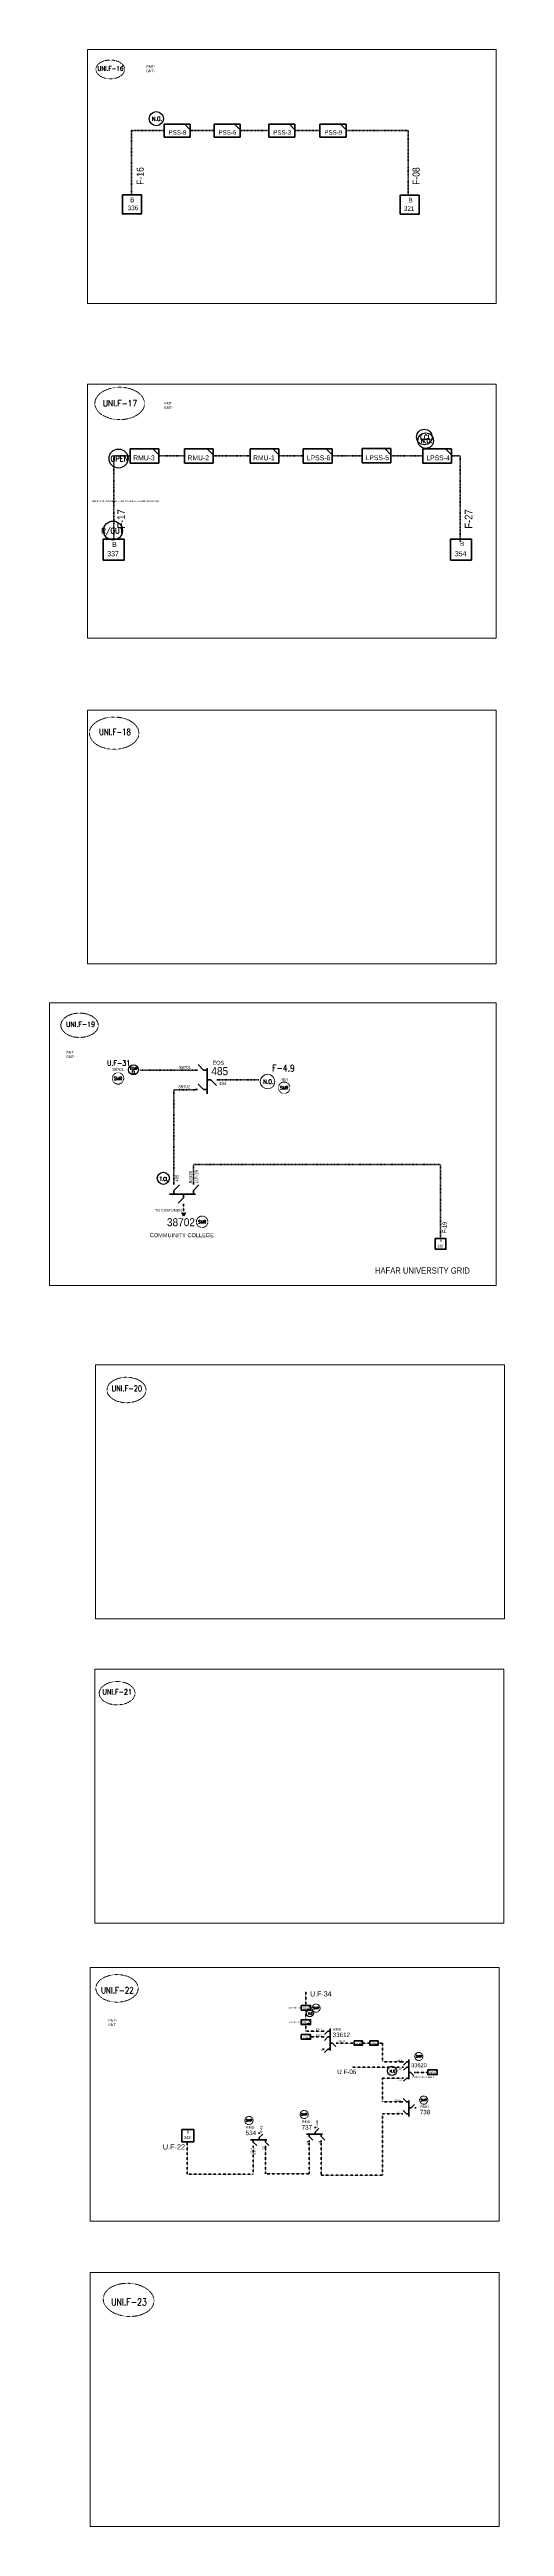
# Model space of a CAD drawing. Header units: metres. Extents: x 65984 to 144644, y -19036 to 23726.
# Drawn here: x 81964 to 83584, y -10197 to -1382 of the extents above; entities that cross this region are included whole.
import ezdxf
from ezdxf.enums import TextEntityAlignment as Align

# ---------------------------------------------------------------- set-up
doc = ezdxf.new("R2010")
doc.units = ezdxf.units.M
doc.header["$MEASUREMENT"] = 0
doc.linetypes.add('DGN Style 3', pattern=[0.013877, 0, -0.013877])
doc.linetypes.add('DGN Style 4', pattern=[1.6, 0.8, -0.4, 0, -0.4])
doc.layers.get('0').update_dxf_attribs({"color": 95, "lineweight": 40})
for name, color, linetype, lineweight in [('CONTRACTOR NAME', 95, 'Continuous', 40), ('D FDR  03', 112, 'Continuous', 40), ('d_eos', 111, 'Continuous', 40), ('d_eos no', 121, 'Continuous', 40), ('d_switch', 95, 'Continuous', 40), ('d_tf no', 6, 'Continuous', 40), ('d_ug cable', 95, 'Continuous', 40), ('d_unit sub', 7, 'Continuous', 40), ('d_village name', 7, 'Continuous', 40), ('fedr no', 95, 'Continuous', 40), ('GRID STATION  04', 7, 'Continuous', 40), ('O H MAIN FEEDER', 4, 'Continuous', 100), ('SW N O', 114, 'Continuous', 30)]:
    doc.layers.add(name, color=color, linetype=linetype, lineweight=lineweight)
doc.styles.add('NASKHF', font='naskhf.shx', dxfattribs={"height": 8})
doc.styles.add('Style-Arial', font='arial.ttf')
doc.styles.add('Style-ENGINEERING', font='ENGINEERING.shx')
doc.styles.add('Style-msdefault', font='msdefault.shx')
doc.styles.add('Style-simplex', font='simplex.shx')
doc.styles.add('Style-STANDARD', font='STANDARD.shx')

# ---------------------------------------------------------------- blocks, each defined once
blk = doc.blocks.new('*U1340')
at = {"layer": 'd_ug cable', "color": 2, "linetype": 'Continuous', "lineweight": 100}
for q in [(-2.2, -2.2), (2.2, -2.2)]:
    blk.add_line((0, 2.3), q, dxfattribs=at)
blk = doc.blocks.new('*U1339')
at = {"layer": 'd_eos', "color": 2, "linetype": 'Continuous', "lineweight": 211, "ltscale": 1.821262}
for p, q in [((14, 6.1), (-18.3, 6.1)), ((-13, 18.2), (-13, 21.1)), ((-13, 10.8), (-6, 17.6)), ((-13, 6.1), (-13, 10.8)), ((-0.8, 1.5), (-7.8, -5.3)), ((-0.8, 6.1), (-0.8, 1.5)), ((11.3, 18.2), (11.3, 21.1)), ((11.3, 10.8), (18.3, 17.6)), ((11.3, 6.1), (11.3, 10.8)), ((-0.8, -6), (-0.8, -8.8))]:
    blk.add_line(p, q, dxfattribs=at)
at = {"layer": 'd_ug cable', "color": 2, "linetype": 'DGN Style 3', "lineweight": 100}
blk.add_line((-0.8, -7.1), (-0.8, -21.1), dxfattribs=at)
at = {"layer": 'd_ug cable', "color": 2, "linetype": 'Continuous', "lineweight": 100, "extrusion": (0, 0, -1), "rotation": 180}
blk.add_blockref('*U1340', (0.8, -18.8), dxfattribs=at)
blk = doc.blocks.new('*U1341')
at = {"layer": 'd_eos', "color": 7, "linetype": 'Continuous', "lineweight": 211, "ltscale": 1.821262}
for p, q in [((-12.1, 11.3), (-14.9, 11.3)), ((-4.6, 11.3), (-11.4, 18.3)), ((0, 11.3), (-4.6, 11.3)), ((0, 14), (0, -18.3)), ((-12.1, -12.9), (-14.9, -12.9)), ((-4.7, -12.9), (-11.4, -5.9)), ((0, -12.9), (-4.7, -12.9)), ((0, -0.8), (4.6, -0.8)), ((4.6, -0.8), (11.4, -7.8)), ((12.1, -0.8), (14.9, -0.8))]:
    blk.add_line(p, q, dxfattribs=at)
blk = doc.blocks.new('*U983')
at = {"layer": 'd_unit sub', "color": 5, "linetype": 'Continuous', "lineweight": 40}
for p, q in [((-9.2, 4.6), (9.2, 4.6)), ((-9.2, -4.6), (-9.2, 4.6)), ((9.2, 0.7), (5.3, 4.6)), ((6, 4.6), (9.2, 4.6)), ((9.2, 4.6), (9.2, 1.4)), ((9.2, 4.6), (9.2, -4.6)), ((9.2, -4.6), (-9.2, -4.6))]:
    blk.add_line(p, q, dxfattribs=at)
blk = doc.blocks.new('*U1433')
at = {"layer": 'd_eos', "color": 2, "linetype": 'Continuous', "lineweight": 211, "ltscale": 1.655693}
for p, q in [((14, 0), (-18.3, 0)), ((-12.9, 12.1), (-12.9, 14.9)), ((-12.9, 4.7), (-5.9, 11.5)), ((-12.9, 0), (-12.9, 4.7)), ((-0.8, 0), (-0.8, -4.6)), ((11.3, 12.1), (11.3, 14.9)), ((11.3, 4.7), (18.3, 11.5)), ((11.3, 0), (11.3, 4.7)), ((-0.8, -4.6), (6.2, -11.4)), ((-0.8, -12.1), (-0.8, -14.9))]:
    blk.add_line(p, q, dxfattribs=at)
blk = doc.blocks.new('*U1439')
at = {"layer": 'd_eos', "color": 2, "linetype": 'Continuous', "lineweight": 211, "ltscale": 1.13086}
for p, q in [((14, 0), (-18.3, 0)), ((-12.9, 12.1), (-12.9, 14.9)), ((-12.9, 4.7), (-5.9, 11.5)), ((-12.9, 0), (-12.9, 4.7)), ((-0.8, 0), (-0.8, -4.6)), ((11.3, 12.1), (11.3, 14.9)), ((11.3, 4.7), (18.3, 11.5)), ((11.3, 0), (11.3, 4.7)), ((-0.8, -4.6), (6.2, -11.4)), ((-0.8, -12.1), (-0.8, -14.9))]:
    blk.add_line(p, q, dxfattribs=at)
blk = doc.blocks.new('SS')
at = {"color": 0, "linetype": 'ByBlock', "lineweight": -2, "flags": 128}
blk.add_lwpolyline([(6.95, 4.25), (10.45, 4.25), (10.45, 0.75)], close=True, dxfattribs=at)
at = {"color": 0, "linetype": 'ByBlock', "lineweight": -2, "extrusion": (0, 0, -1)}
blk.add_solid([(-6.95, 4.25), (-10.45, 4.25), (-10.45, 0.75)], dxfattribs=at)
at = {"color": 0, "linetype": 'ByBlock', "lineweight": -2}
blk.add_3dface([(-9.55, 4.25), (10.45, 4.25), (10.45, -5.75), (-9.55, -5.75)], dxfattribs=at)
blk = doc.blocks.new('*U993')
at = {"layer": 'CONTRACTOR NAME', "color": 140, "lineweight": 211, "ltscale": 0.498271, "flags": 128}
for points in [[(1.7, -0.5), (-3.7, -0.5), (-3.7, 0.5), (1.7, 0.5)], [(3.7, -0.5), (1.7, -0.5), (1.7, 0.5), (3.7, 0.5)]]:
    blk.add_lwpolyline(points, close=True, dxfattribs=at)
at = {"layer": 'CONTRACTOR NAME', "color": 140, "lineweight": 211, "style": 'Style-msdefault', "width": 0.945946}
for s, height, p in [('2017.08.06', 0.683, (-3.5, 0.3)), ('BDC', 0.572, (2.1, 0.3))]:
    blk.add_text(s, height=height, dxfattribs=at).set_placement(p, align=Align.TOP_LEFT)
blk = doc.blocks.new('*U994')
at = {"layer": 'CONTRACTOR NAME', "color": 140, "lineweight": 211, "ltscale": 0.498271, "flags": 128}
for points in [[(1.7, -0.5), (-3.7, -0.5), (-3.7, 0.5), (1.7, 0.5)], [(3.7, -0.5), (1.7, -0.5), (1.7, 0.5), (3.7, 0.5)]]:
    blk.add_lwpolyline(points, close=True, dxfattribs=at)
at = {"layer": 'CONTRACTOR NAME', "color": 140, "lineweight": 211, "style": 'Style-msdefault', "width": 0.945946}
for s, height, p in [('2017.08.10', 0.683, (-3.5, 0.3)), ('BDC', 0.572, (2.1, 0.3))]:
    blk.add_text(s, height=height, dxfattribs=at).set_placement(p, align=Align.TOP_LEFT)
blk = doc.blocks.new('*U892')
at = {"layer": 'SW N O', "color": 3}
blk.add_circle((0, 0), 16.8, dxfattribs=at)
at = {"layer": 'SW N O', "color": 3, "style": 'Style-STANDARD'}
blk.add_text('N.O.', height=9.6, dxfattribs=at).set_placement((1.7, -0.2), align=Align.MIDDLE_CENTER)
blk = doc.blocks.new('*U3532')
at = {"layer": 'SW N O', "color": 3}
blk.add_circle((0, 0), 16.8, dxfattribs=at)
at = {"layer": 'SW N O', "color": 3, "style": 'Style-STANDARD'}
blk.add_text('N.O', height=9.6, dxfattribs=at).set_placement((1.7, -0.2), align=Align.MIDDLE_CENTER)
blk = doc.blocks.new('*U3842')
at = {"layer": 'SW N O', "color": 1}
blk.add_circle((0, 0), 16.8, dxfattribs=at)
at = {"layer": 'SW N O', "color": 1, "insert": (1.7, -1.8), "char_height": 9.6, "attachment_point": 5, "line_spacing_factor": 0.6, "style": 'Style-STANDARD'}
blk.add_mtext('T.CL', dxfattribs=at)
blk = doc.blocks.new('*U4062')
at = {"layer": 'SW N O', "color": 1}
blk.add_circle((0, 0), 16.8, dxfattribs=at)
at = {"layer": 'SW N O', "color": 1, "insert": (1.7, -1.8), "char_height": 9.6, "attachment_point": 5, "line_spacing_factor": 0.812622, "style": 'Style-STANDARD'}
blk.add_mtext('TEMP \\PCL ', dxfattribs=at)
blk = doc.blocks.new('*U893')
at = {"layer": 'SW N O', "color": 3, "lineweight": 13}
blk.add_circle((0, 0), 16.8, dxfattribs=at)
at = {"layer": 'SW N O', "color": 3, "lineweight": 13, "style": 'Style-STANDARD'}
blk.add_text('N.O.', height=9.6, dxfattribs=at).set_placement((1.7, -0.2), align=Align.MIDDLE_CENTER)
blk = doc.blocks.new('*U3989')
at = {"layer": 'SW N O', "color": 1}
blk.add_circle((0, 0), 16.8, dxfattribs=at)
at = {"layer": 'SW N O', "color": 1, "style": 'Style-STANDARD'}
blk.add_text('T.CL', height=9.6, dxfattribs=at).set_placement((1.7, -0.2), align=Align.MIDDLE_CENTER)
blk = doc.blocks.new('*U4339')
at = {"layer": 'SW N O', "color": 5}
blk.add_circle((0, 0), 16.8, dxfattribs=at)
at = {"layer": 'SW N O', "color": 5, "style": 'Style-STANDARD'}
blk.add_text('OPEN', height=9.6, dxfattribs=at).set_placement((1.7, -0.2), align=Align.MIDDLE_CENTER)
blk = doc.blocks.new('*U4412')
at = {"layer": 'SW N O', "color": 2}
blk.add_circle((0, 0), 16.8, dxfattribs=at)
at = {"layer": 'SW N O', "color": 2, "style": 'Style-STANDARD'}
blk.add_text('R/OUT ', height=9.6, dxfattribs=at).set_placement((1.7, -0.2), align=Align.MIDDLE_CENTER)

msp = doc.modelspace()

# ---------------------------------------------------------------- linework, layer by layer
at = {"layer": 'd_eos', "color": 7, "linetype": 'Continuous', "lineweight": 211, "ltscale": 1.13086}
for p, q in [((82941.4, -8434.1), (82936.4, -8434.1)), ((82941.4, -8454.8), (82936.4, -8454.8)), ((82954.6, -8434.1), (82942.6, -8446.5)), ((82954.6, -8454.8), (82942.6, -8467.2)), ((82962.8, -8434.1), (82954.6, -8434.1)), ((82962.9, -8454.8), (82954.6, -8454.8)), ((82962.8, -8502.5), (82962.8, -8424.2)), ((82941.4, -8497.8), (82936.4, -8497.8)), ((82954.6, -8497.8), (82942.6, -8510.2)), ((82962.8, -8497.8), (82954.6, -8497.8)), ((82962.8, -8476.3), (82971.1, -8476.3)), ((82971.1, -8476.3), (82983.1, -8488.7)), ((82984.3, -8476.3), (82989.3, -8476.3))]:
    msp.add_line(p, q, dxfattribs=at)
at = {"layer": 'd_eos', "color": 2, "linetype": 'Continuous', "lineweight": 211, "ltscale": 1.017774}
for p, q in [((83223.7, -8543.6), (83219.2, -8543.6)), ((83235.6, -8543.6), (83224.7, -8554.8)), ((83243, -8543.6), (83235.6, -8543.6)), ((83243, -8605.2), (83243, -8534.7)), ((83223.7, -8562.2), (83219.2, -8562.2)), ((83223.7, -8601), (83219.2, -8601)), ((83235.6, -8601), (83224.7, -8612.1)), ((83235.6, -8562.2), (83224.8, -8573.4)), ((83243, -8562.2), (83235.6, -8562.2)), ((83243, -8601), (83235.6, -8601)), ((83243, -8581.6), (83250.4, -8581.6)), ((83250.4, -8581.6), (83261.2, -8592.8)), ((83262.3, -8581.6), (83266.8, -8581.6))]:
    msp.add_line(p, q, dxfattribs=at)
at = {"layer": 'd_ug cable', "color": 11, "linetype": 'DGN Style 4', "lineweight": 53}
for p, q in [((82354, -2828.1), (82444.7, -2828.1)), ((82547.1, -2828.1), (82678.3, -2828.1)), ((82780.6, -2828.1), (82867.7, -2828.1)), ((82970.1, -2828.1), (83076.5, -2828.1)), ((83178.9, -2827.6), (83293, -2828.1)), ((83395.4, -2828.1), (83425.6, -2828.1)), ((83425.6, -3132.7), (83425.6, -2828.1))]:
    msp.add_line(p, q, dxfattribs=at)
at = {"layer": 'd_ug cable', "color": 94, "linetype": 'DGN Style 3', "lineweight": 100}
for p, q in [((82877.2, -8342.5), (82877.2, -8292)), ((82877.2, -8359.1), (82877.2, -8393.6)), ((82936.4, -8454.8), (82893.8, -8454.8)), ((82989.3, -8476.3), (83048.5, -8476.3)), ((83078.4, -8476.3), (83103.8, -8476.3)), ((83219.2, -8543.6), (83148.9, -8543.4)), ((83042.2, -8562.7), (83218.4, -8562.7)), ((83220.3, -8600.9), (83148.9, -8600.9)), ((83310.3, -8581.7), (83267.6, -8581.7))]:
    msp.add_line(p, q, dxfattribs=at)
at = {"layer": 'd_ug cable', "color": 121, "linetype": 'DGN Style 4', "lineweight": 53, "flags": 128}
for points in [[(82255.6, -1897.3), (82255.6, -1670.5), (82372, -1670.5)], [(82465.1, -1670.5), (82549.8, -1670.5)], [(82642.9, -1670.5), (82744.9, -1670.5)], [(82838, -1670.5), (82926.7, -1670.5)], [(83240.9, -1896.9), (83240.9, -1670.5), (83019.8, -1670.5)]]:
    msp.add_lwpolyline(points, dxfattribs=at)
at = {"layer": 'd_ug cable', "color": 11, "linetype": 'DGN Style 4', "lineweight": 53, "flags": 128}
msp.add_lwpolyline([(82192.8, -3124.2), (82192.8, -2828.1), (82251.6, -2828.1)], dxfattribs=at)
at = {"layer": 'd_ug cable', "color": 1, "linetype": 'DGN Style 4', "lineweight": 53, "flags": 128}
msp.add_lwpolyline([(82484.7, -5014.1), (82286.9, -5014.1), (82286.9, -5014.1)], dxfattribs=at)
at = {"layer": 'd_ug cable', "color": 6, "linetype": 'DGN Style 4', "lineweight": 53, "flags": 128}
for points in [[(82483.2, -5083.5), (82407.1, -5083.5), (82407.1, -5413.5)], [(83356.3, -5613.3), (83356.3, -5349.9), (82476.4, -5349.9), (82476.4, -5416.8)]]:
    msp.add_lwpolyline(points, dxfattribs=at)
at = {"layer": 'd_ug cable', "color": 5, "linetype": 'DGN Style 4', "lineweight": 53, "flags": 128}
msp.add_lwpolyline([(82711.1, -5048.9), (82564.2, -5048.9), (82564.2, -5048.9)], dxfattribs=at)
at = {"layer": 'd_ug cable', "color": 94, "linetype": 'DGN Style 3', "lineweight": 100, "flags": 128}
for points in [[(82936.4, -8434.1), (82877.2, -8434.1), (82877.2, -8410.2)], [(83133.7, -8476.3), (83148.9, -8476.3), (83148.9, -8543.4)], [(83148.9, -8600.9), (83148.9, -8685.7), (83216.7, -8685.7)], [(83216.7, -8728.7), (83148.9, -8728.7), (83148.9, -8946.6), (82931.7, -8946.6), (82931.7, -8827.7)]]:
    msp.add_lwpolyline(points, dxfattribs=at)
at = {"layer": 'd_ug cable', "color": 1, "linetype": 'DGN Style 3', "lineweight": 100, "flags": 128}
for points in [[(82454.4, -8828), (82454.4, -8943.3), (82689.6, -8943.3), (82689.6, -8847.4)], [(82732.6, -8847.4), (82732.6, -8941.5), (82888.7, -8941.5), (82888.7, -8827.7)]]:
    msp.add_lwpolyline(points, dxfattribs=at)
at = {"layer": 'd_ug cable', "color": 2, "linetype": 'DGN Style 3', "lineweight": 13}
for centre in [(82208.3, -5043.4), (82799.8, -5076.6), (82507.6, -5553.8)]:
    msp.add_circle(centre, 20.4, dxfattribs=at)
at = {"layer": 'd_ug cable', "color": 2, "linetype": 'DGN Style 4', "lineweight": 13}
for centre in [(82913, -8352.1), (83279, -8524.2), (82870.8, -8730.6), (83296.1, -8679.5), (82674.1, -8751.9)]:
    msp.add_circle(centre, 14.5, dxfattribs=at)
at = {"layer": 'fedr no', "color": 82, "linetype": 'DGN Style 3', "lineweight": 13, "true_color": 0x1dc70e}
for centre, major_axis in [((82180.7, -1452.5), (51.2, 0)), ((82214.2, -2641.3), (88.4, 0)), ((82194.3, -3814.7), (88, 0)), ((82071.4, -4854.3), (66.5, 0)), ((82238.4, -6152.3), (69.5, 0)), ((82205.1, -7231.4), (63.7, 0)), ((82204.6, -8281.8), (75.2, 0)), ((82246, -9390.4), (90.3, -5.4))]:
    msp.add_ellipse(centre, major_axis=major_axis, ratio=0.651175, dxfattribs=at)
at = {"layer": 'GRID STATION  04', "color": 218, "linetype": 'Continuous', "lineweight": 70, "ltscale": 2.440011, "flags": 128}
msp.add_lwpolyline([(82224.1, -1899.4), (82224.1, -1967), (82291.8, -1967), (82291.8, -1899.4)], close=True, dxfattribs=at)
at = {"layer": 'GRID STATION  04', "color": 121, "linetype": 'Continuous', "lineweight": 70, "ltscale": 2.440011, "flags": 128}
msp.add_lwpolyline([(83212, -1968.2), (83212, -1900.6), (83279.6, -1900.6), (83279.6, -1968.2)], close=True, dxfattribs=at)
at = {"layer": 'GRID STATION  04', "color": 121, "linetype": 'Continuous', "lineweight": 70, "ltscale": 2.684012, "flags": 128}
for points in [[(82155.6, -3198.6), (82155.6, -3124.2), (82230, -3124.2), (82230, -3198.6)], [(83391.8, -3198.7), (83391.8, -3124.3), (83466.2, -3124.3), (83466.2, -3198.7)]]:
    msp.add_lwpolyline(points, close=True, dxfattribs=at)
at = {"layer": 'GRID STATION  04', "color": 6, "linetype": 'Continuous', "lineweight": 70, "ltscale": 1.377323, "flags": 128}
msp.add_lwpolyline([(83337.2, -5651.5), (83337.2, -5613.3), (83375.4, -5613.3), (83375.4, -5651.5)], close=True, dxfattribs=at)
at = {"layer": 'GRID STATION  04', "color": 121, "linetype": 'Continuous', "lineweight": 70, "ltscale": 1.558618, "flags": 128}
msp.add_lwpolyline([(82435, -8784.2), (82435, -8827.5), (82478.2, -8827.5), (82478.2, -8784.2)], close=True, dxfattribs=at)
at = {"layer": 'O H MAIN FEEDER', "color": 140, "lineweight": 13, "ltscale": 0.498271, "flags": 128}
for points in [[(82099.2, -1381.8), (83554.3, -1381.8), (83554.3, -2285.4), (82099.2, -2285.4)], [(82099.2, -2572.6), (83554.3, -2572.6), (83554.3, -3476.3), (82099.2, -3476.3)], [(82099.2, -3732.6), (83554.3, -3732.6), (83554.3, -4636.2), (82099.2, -4636.2)], [(81964.4, -4775), (83554.3, -4775), (83554.3, -5780.9), (81964.4, -5780.9)], [(82128.5, -6062.7), (83583.6, -6062.7), (83583.6, -6966.3), (82128.5, -6966.3)], [(82125.8, -7145.9), (83580.8, -7145.9), (83580.8, -8049.5), (82125.8, -8049.5)], [(82109.4, -8207.1), (83564.4, -8207.1), (83564.4, -9110.8), (82109.4, -9110.8)], [(82109.4, -9293.1), (83564.4, -9293.1), (83564.4, -10196.8), (82109.4, -10196.8)]]:
    msp.add_lwpolyline(points, close=True, dxfattribs=at)

# ---------------------------------------------------------------- block references
at = {"layer": 'CONTRACTOR NAME', "color": 140, "lineweight": 211, "ltscale": 0.498271}
for name, p, xscale, yscale, zscale in [('*U994', (82887.2, -8358.3), 1.771561000000001, 1.771561000000001, 1.771561000000001), ('*U994', (82887.2, -8409.4), 1.771561000000001, 1.771561000000001, 1.771561000000001), ('*U993', (82887.2, -8462.2), 1.771561000000001, 1.771561000000001, 1.771561000000001), ('*U993', (83072.5, -8482.8), 1.594404900000001, 1.594404900000001, 1.594404900000001), ('*U993', (83127.8, -8482.8), 1.594404900000001, 1.594404900000001, 1.594404900000001)]:
    msp.add_blockref(name, p, dxfattribs=dict(at, xscale=xscale, yscale=yscale, zscale=zscale))
at = {"layer": 'd_eos', "color": 7, "linetype": 'Continuous', "lineweight": 211, "ltscale": 1.821262, "xscale": 2.853116706110003, "yscale": 2.853116706110003, "zscale": 2.853116706110003}
msp.add_blockref('*U1341', (82525.8, -5046.5), dxfattribs=at)
at = {"layer": 'd_eos', "color": 2, "linetype": 'Continuous', "lineweight": 211, "ltscale": 1.821262, "xscale": 2.853116706110003, "yscale": 2.853116706110003, "zscale": 2.853116706110003}
msp.add_blockref('*U1339', (82444.1, -5472.8), dxfattribs=at)
at = {"layer": 'd_eos', "color": 2, "linetype": 'Continuous', "lineweight": 211, "ltscale": 1.13086, "xscale": 1.771561000000001, "yscale": 1.771561000000001, "zscale": 1.771561000000001, "rotation": 89.99999999999635}
msp.add_blockref('*U1439', (83243.1, -8705.8), dxfattribs=at)
at = {"layer": 'd_eos', "color": 2, "linetype": 'Continuous', "lineweight": 211, "ltscale": 1.13086, "extrusion": (0, 0, -1), "xscale": 1.771561000000001, "yscale": 1.771561000000001, "zscale": 1.771561000000001, "rotation": 180.0000000000001}
for p in [(-82712.5, -8820.9), (-82911.6, -8801.2)]:
    msp.add_blockref('*U1433', p, dxfattribs=at)
at = {"layer": 'd_unit sub', "color": 5, "linetype": 'Continuous', "lineweight": 40}
for p, xscale, yscale, zscale in [((82418.6, -1670.6), 5.060761320761999, 5.060761320761999, 5.060761320761999), ((82596.4, -1670.6), 5.060761320761999, 5.060761320761999, 5.060761320761999), ((82791.5, -1670.6), 5.060761320761999, 5.060761320761999, 5.060761320761999), ((82973.3, -1670.6), 5.060761320761999, 5.060761320761999, 5.060761320761999), ((82302.8, -2828.2), 5.566837452838199, 5.566837452838199, 5.566837452838199), ((82495.9, -2828.2), 5.566837452838199, 5.566837452838199, 5.566837452838199), ((82729.5, -2828.2), 5.566837452838199, 5.566837452838199, 5.566837452838199), ((82918.9, -2828.2), 5.566837452838199, 5.566837452838199, 5.566837452838199), ((83127.8, -2827.6), 5.566837452838199, 5.566837452838199, 5.566837452838199), ((83344.2, -2828.2), 5.566837452838199, 5.566837452838199, 5.566837452838199)]:
    msp.add_blockref('*U983', p, dxfattribs=dict(at, xscale=xscale, yscale=yscale, zscale=zscale))
at = {"layer": 'd_unit sub', "color": 2, "linetype": 'Continuous', "lineweight": 40, "xscale": 1.660259907731112, "yscale": 1.660259907731112, "zscale": 0.8301299538655561}
for p in [(82876.4, -8349.6), (83326.3, -8579.3)]:
    msp.add_blockref('SS', p, dxfattribs=at)
at = {"layer": 'd_unit sub', "color": 94, "linetype": 'Continuous', "lineweight": 40}
for p, xscale, yscale, zscale in [((82876.4, -8400.7), 1.660259907731112, 1.660259907731112, 0.8301299538655561), ((82876.4, -8453.5), 1.660259907731112, 1.660259907731112, 0.8301299538655561), ((83062.8, -8475), 1.494233916958001, 1.494233916958001, 0.7471169584790005), ((83118.1, -8475), 1.494233916958001, 1.494233916958001, 0.7471169584790005)]:
    msp.add_blockref('SS', p, dxfattribs=dict(at, xscale=xscale, yscale=yscale, zscale=zscale))
at = {"layer": 'SW N O', "color": 3}
for name, p, xscale, yscale, zscale in [('*U892', (82344.4, -1627.8), 1.491419835482932, 1.491419835482932, 1.491419835482932), ('*U892', (83303.3, -2773.8), 1.640561819031225, 1.640561819031225, 1.640561819031225), ('*U3532', (82890.9, -8371), 0.7397280113313854, 0.7397280113313854, 0.7397280113313854), ('*U3532', (83183.4, -8575.7), 0.9861088951145953, 0.9861088951145953, 0.9861088951145953)]:
    msp.add_blockref(name, p, dxfattribs=dict(at, xscale=xscale, yscale=yscale, zscale=zscale))
at = {"layer": 'SW N O', "color": 5, "xscale": 2.017441226462966, "yscale": 2.017441226462966, "zscale": 2.017441226462966}
msp.add_blockref('*U4339', (82210, -2837.4), dxfattribs=at)
at = {"layer": 'SW N O', "color": 1}
for name, p, xscale, yscale, zscale in [('*U3989', (83298.3, -2760.8), 1.650281943534889, 1.650281943534889, 1.650281943534889), ('*U4062', (82263.1, -5012.8), 1.044690749033778, 1.044690749033778, 1.044690749033778), ('*U3842', (82369.5, -5398.9), 1.277710912329147, 1.277710912329147, 1.277710912329147)]:
    msp.add_blockref(name, p, dxfattribs=dict(at, xscale=xscale, yscale=yscale, zscale=zscale))
at = {"layer": 'SW N O', "color": 2, "xscale": 2.017441226462966, "yscale": 2.017441226462966, "zscale": 2.017441226462966}
msp.add_blockref('*U4412', (82190.3, -3094), dxfattribs=at)
at = {"layer": 'SW N O', "color": 3, "lineweight": 13, "xscale": 1.542896531553562, "yscale": 1.542896531553562, "zscale": 1.542896531553562}
msp.add_blockref('*U893', (82740.4, -5054.7), dxfattribs=at)

# ---------------------------------------------------------------- texts
at = {"layer": 'D FDR  03', "linetype": 'DGN Style 3', "lineweight": 40, "insert": (82387.4, -5512.7), "char_height": 9.308, "attachment_point": 5, "line_spacing_factor": 0.6, "style": 'Style-ENGINEERING'}
msp.add_mtext('\\H1x;\\W0.95;TO COSTUMER', dxfattribs=at)
at = {"layer": 'd_eos no', "color": 7, "linetype": 'Continuous', "lineweight": 13, "style": 'Style-Arial', "width": 0.88}
for s, p in [('GMT-', (82308.2, -1453.5)), ('PMT-', (82309.7, -1438.4)), ('PMT-', (82373.2, -2636.7)), ('GMT-', (82371.7, -2651.8)), ('GMT-', (82023.4, -4961.5)), ('PMT-', (82024.9, -4946.4)), ('GMT-', (82173, -8406.8)), ('PMT-', (82174.4, -8391.7))]:
    msp.add_text(s, height=8.84, dxfattribs=at).set_placement(p, align=Align.TOP_LEFT)
at = {"layer": 'd_eos no', "color": 7, "linetype": 'Continuous', "lineweight": 140}
for s, height, style, width, p in [('485', 28.53, 'Style-Arial', 0.9, (82540.3, -5003.3)), ('33612', 15.94, 'Style-msdefault', 0.833333, (82972.2, -8439.1))]:
    msp.add_text(s, height=height, dxfattribs=dict(at, style=style, width=width)).set_placement(p, align=Align.TOP_LEFT)
at = {"layer": 'd_eos no', "color": 7, "linetype": 'Continuous', "lineweight": 53, "style": 'Style-msdefault'}
for s, height, width, p in [('EOS', 14.27, 0.9, (82544.5, -4980.7)), ('RMU', 9.74, 0.818182, (82973, -8422.3))]:
    msp.add_text(s, height=height, dxfattribs=dict(at, width=width)).set_placement(p, align=Align.TOP_LEFT)
at = {"layer": 'd_eos no', "color": 2, "linetype": 'Continuous', "lineweight": 140}
for s, height, style, width, p in [('38702', 28.53, 'Style-Arial', 0.9, (82382.3, -5540.9)), ('738', 15.94, 'Style-msdefault', 0.833333, (83282.3, -8713.9))]:
    msp.add_text(s, height=height, dxfattribs=dict(at, style=style, width=width)).set_placement(p, align=Align.TOP_LEFT)
at = {"layer": 'd_eos no', "color": 2, "linetype": 'Continuous', "lineweight": 53, "style": 'Style-msdefault', "width": 0.818182}
for s, height, p in [('U.F-34', 18.14, (82892.2, -8292.4)), ('RMU', 9.74, (83283.7, -8697.7))]:
    msp.add_text(s, height=height, dxfattribs=at).set_placement(p, align=Align.TOP_LEFT)
at = {"layer": 'd_eos no', "color": 2, "linetype": 'Continuous', "lineweight": 140, "ltscale": 0.9, "style": 'Style-msdefault', "width": 0.833333}
msp.add_text('33620', height=14.35, dxfattribs=at).set_placement((83251.4, -8548.2), align=Align.TOP_LEFT)
at = {"layer": 'd_eos no', "color": 2, "linetype": 'Continuous', "lineweight": 53, "ltscale": 0.9, "style": 'Style-msdefault', "width": 0.818182}
msp.add_text('U.F-06', height=16.33, dxfattribs=at).set_placement((82988, -8570.6), align=Align.TOP_LEFT)
at = {"layer": 'd_eos no', "color": 2, "linetype": 'Continuous', "lineweight": 140, "ltscale": 0.62541, "style": 'Style-msdefault', "width": 0.833333}
msp.add_text('33620', height=8.5, dxfattribs=at).set_placement((83310.9, -8577.9), align=Align.TOP_LEFT)
at = {"layer": 'd_eos no', "color": 2, "linetype": 'Continuous', "lineweight": 140, "style": 'Style-msdefault', "width": 0.833333}
for s, height, p in [('534', 15.94, (82662.5, -8804.1)), ('737', 15.94, (82861.6, -8784.4)), ('U.F-22', 18.56, (82367.7, -8855.2))]:
    msp.add_text(s, height=height, dxfattribs=at).set_placement(p)
at = {"layer": 'd_eos no', "color": 2, "linetype": 'Continuous', "lineweight": 53, "style": 'Style-msdefault', "width": 0.818182}
for p in [(82663.4, -8781), (82862.5, -8761.3)]:
    msp.add_text('RMU', height=9.74, dxfattribs=at).set_placement(p)
at = {"layer": 'd_eos no', "color": 7, "linetype": 'Continuous', "lineweight": 13, "insert": (83122.6, -5716.1), "char_height": 22.078, "attachment_point": 1, "style": 'NASKHF'}
msp.add_mtext('\\fArial|b0|i0|c178178|p39;\\H1x;\\W0.88;HAFAR UNIVERSITY GRID\\P', dxfattribs=at)
at = {"layer": 'd_switch', "color": 2, "linetype": 'Continuous', "lineweight": 30, "style": 'Style-msdefault', "width": 0.9}
for s, height, p in [('F-16', 25.27, (82274.3, -1863)), ('F-08', 25.27, (83256.4, -1863.4)), ('F-17', 27.8, (82205.8, -3086.9)), ('F-27', 27.8, (83442, -3087))]:
    msp.add_text(s, height=height, rotation=90, dxfattribs=at).set_placement(p, align=Align.TOP_LEFT)
at = {"layer": 'd_switch', "color": 2, "linetype": 'Continuous', "lineweight": 30, "style": 'Style-ENGINEERING', "width": 0.921053}
for s, p in [('38701', (82187.2, -5006.4)), ('484', (82787, -5042.4))]:
    msp.add_text(s, height=10.84, dxfattribs=at).set_placement(p, align=Align.TOP_LEFT)
at = {"layer": 'd_switch', "color": 7, "linetype": 'Continuous', "lineweight": 30, "style": 'Style-ENGINEERING'}
for s, height, width, p in [('38701', 10.84, 0.921053, (82425.3, -4998.8)), ('38702', 10.84, 0.921053, (82422.7, -5067.5)), ('484', 10.84, 0.921053, (82568, -5055.5)), ('33611', 6.08, 0.857143, (82912, -8424.2)), ('33612', 6.08, 0.857143, (82912, -8445.6)), ('33613', 6.08, 0.857143, (82992.9, -8467.1)), ('33620', 6.08, 0.857143, (83190.9, -8677.6)), ('737', 6.08, 0.857143, (83199.8, -8720.3))]:
    msp.add_text(s, height=height, dxfattribs=dict(at, width=width)).set_placement(p, align=Align.TOP_LEFT)
at = {"layer": 'd_switch', "color": 7, "linetype": 'Continuous', "lineweight": 30}
for s, height, rotation, style, width, p in [('U.F-19', 10.84, 90, 'Style-ENGINEERING', 0.921053, (82482.6, -5416.8)), ('485', 10.84, 90, 'Style-ENGINEERING', 0.921053, (82412.3, -5411.4)), ('B#339', 10.84, 90, 'Style-ENGINEERING', 0.921053, (82460.6, -5416.8)), ('F-19', 14.27, 90, 'Style-msdefault', 0.9, (83363, -5594.1)), ('U.F-22', 6.08, 90.00752, 'Style-ENGINEERING', 0.857143, (82680.3, -8874.8)), ('B-342', 6.08, 90.00752, 'Style-ENGINEERING', 0.857143, (82692.3, -8873)), ('534', 6.08, 90.00752, 'Style-ENGINEERING', 0.857143, (82879.3, -8839.2))]:
    msp.add_text(s, height=height, rotation=rotation, dxfattribs=dict(at, style=style, width=width)).set_placement(p, align=Align.TOP_LEFT)
at = {"layer": 'd_switch', "color": 2, "linetype": 'Continuous', "lineweight": 30, "style": 'Style-msdefault', "width": 0.9}
for height, p in [(3.67, (82859.2, -8348.8)), (3.303, (82859.1, -8400.3)), (6.084, (83333, -8595.2))]:
    msp.add_text('FOR OTHAIM MALL', height=height, dxfattribs=at).set_placement(p, align=Align.TOP_RIGHT)
at = {"layer": 'd_switch', "color": 7, "linetype": 'Continuous', "lineweight": 30, "ltscale": 0.81, "style": 'Style-ENGINEERING', "width": 0.857143}
for s, p in [('SP', (82930.5, -8499.4)), ('33614', (83200.7, -8536.1)), ('33621', (83201.7, -8566.2))]:
    msp.add_text(s, height=4.92, dxfattribs=at).set_placement(p, align=Align.TOP_LEFT)
at = {"layer": 'd_switch', "color": 7, "linetype": 'Continuous', "lineweight": 30, "ltscale": 0.9, "style": 'Style-ENGINEERING', "width": 0.857143}
msp.add_text('738', height=5.47, dxfattribs=at).set_placement((83204.4, -8606.2), align=Align.TOP_LEFT)
at = {"layer": 'd_switch', "color": 7, "linetype": 'Continuous', "lineweight": 30, "style": 'Style-ENGINEERING', "width": 0.857143}
for s, p in [('SPARE', (82715.2, -8769.7)), ('SPARE', (82914.3, -8750)), ('737', (82723, -8844)), ('738', (82922.1, -8824.3))]:
    msp.add_text(s, height=6.08, rotation=90, dxfattribs=at).set_placement(p, align=Align.TOP_RIGHT)
at = {"layer": 'd_tf no', "color": 2, "linetype": 'Continuous', "lineweight": 40, "style": 'Style-msdefault', "width": 0.945946}
msp.add_text('33610', height=6.55, dxfattribs=at).set_placement((82863.1, -8349.2), align=Align.TOP_LEFT)
at = {"layer": 'd_tf no', "color": 1, "linetype": 'Continuous', "lineweight": 13, "ltscale": 1.453478, "style": 'Style-simplex', "width": 0.909091}
for p in [(82912.8, -8351.4), (83278.9, -8523.5), (82870.6, -8730), (83295.9, -8678.8), (82673.9, -8751.2)]:
    msp.add_text('SMR', height=8.71, dxfattribs=at).set_placement(p, align=Align.MIDDLE_CENTER)
at = {"layer": 'd_tf no', "color": 94, "linetype": 'Continuous', "lineweight": 40, "style": 'Style-msdefault', "width": 0.945946}
for s, height, p in [('33611', 6.55, (82863.1, -8400.3)), ('33613', 5.9, (83050.8, -8474.7)), ('33614', 5.9, (83106.1, -8474.7))]:
    msp.add_text(s, height=height, dxfattribs=at).set_placement(p, align=Align.TOP_LEFT)
msp.add_text('33612', height=6.55, dxfattribs=at).set_placement((82891.3, -8453.2), align=Align.TOP_RIGHT)
at = {"layer": 'd_tf no', "color": 6, "linetype": 'Continuous', "lineweight": 40, "attachment_point": 3, "style": 'NASKHF'}
for s, insert, char_height in [('\\Fmsdefault;\\H1x;\\W0.953514;PSS-8\\P', (82451.4, -1668.8), 15.867), ('\\Fmsdefault;\\H1x;\\W0.953514;PSS-6\\P', (82629.2, -1668.8), 15.867), ('\\Fmsdefault;\\H1x;\\W0.953514;PSS-3\\P', (82824.3, -1668.8), 15.867), ('\\Fmsdefault;\\H1x;\\W0.953514;PSS-9\\P', (83006.1, -1668.8), 15.867), ('\\Fmsdefault;\\H1x;\\W0.953514;RMU-3', (82338.9, -2826.2), 17.454), ('\\Fmsdefault;\\H1x;\\W0.953514;RMU-2', (82532, -2826.2), 17.454), ('\\Fmsdefault;\\H1x;\\W0.953514;RMU-1', (82765.6, -2826.2), 17.454), ('\\Fmsdefault;\\H1x;\\W0.953514;LPSS-6', (82963.6, -2826.2), 17.454), ('\\Fmsdefault;\\H1x;\\W0.953514;LPSS-5', (83172.5, -2825.7), 17.454), ('\\Fmsdefault;\\H1x;\\W0.953514;LPSS-4', (83388.9, -2826.2), 17.454)]:
    msp.add_mtext(s, dxfattribs=dict(at, insert=insert, char_height=char_height))
at = {"layer": 'd_tf no', "color": 2, "linetype": 'Continuous', "lineweight": 40, "insert": (82354.7, -2985.8), "char_height": 6.019, "attachment_point": 3, "style": 'NASKHF'}
msp.add_mtext('\\Fmsdefault;\\H1x;\\W0.953514;TRIPPED IN 29/09/2026 NEED CARLANCE FROM CUSTOMER \\P', dxfattribs=at)
at = {"layer": 'd_tf no', "color": 1, "linetype": 'Continuous', "lineweight": 40, "ltscale": 2.582696, "char_height": 11.541, "attachment_point": 5, "line_spacing_factor": 1.2, "style": 'Style-STANDARD'}
for insert in [(82208.3, -5043.4), (82799.8, -5076.6), (82507.6, -5553.8)]:
    msp.add_mtext('\\H1x;\\W0.909091;SMR\\P', dxfattribs=dict(at, insert=insert))
at = {"layer": 'd_village name', "color": 7, "linetype": 'Continuous', "lineweight": 53, "insert": (82435.4, -5601.4), "char_height": 14.266, "attachment_point": 5, "line_spacing_factor": 0.6, "style": 'Style-Arial'}
msp.add_mtext('COMMUINITY COLLEGE\\P', dxfattribs=at)
at = {"layer": 'fedr no', "color": 6, "linetype": 'Continuous', "lineweight": 13, "style": 'Style-STANDARD', "width": 0.909091}
for s, height, p in [('UNI.F-16', 16.33, (82181.2, -1449.4)), ('UNI.F-18', 21.87, (82197.2, -3810.4)), ('UNI.F-19', 18.18, (82074.8, -4850.7)), ('UNI.F-20', 20.23, (82239.6, -6146.8)), ('UNI.F-21', 18.49, (82205.4, -7226.8)), ('UNI.F-22', 22.53, (82205.9, -8288.4)), ('UNI.F-23', 24.46, (82247.4, -9398))]:
    msp.add_text(s, height=height, dxfattribs=at).set_placement(p, align=Align.MIDDLE_CENTER)
at = {"layer": 'fedr no', "color": 55, "linetype": 'Continuous', "lineweight": 13, "style": 'Style-STANDARD', "width": 0.909091}
for s, height, p in [('U.F-31', 18.18, (82210.2, -4988.9)), ('F-4.9', 24.26, (82797, -5006.9))]:
    msp.add_text(s, height=height, dxfattribs=at).set_placement(p, align=Align.MIDDLE_CENTER)
at = {"layer": 'fedr no', "color": 6, "linetype": 'Continuous', "lineweight": 40, "insert": (82215.1, -2640.8), "char_height": 21.45, "attachment_point": 5, "style": 'Style-STANDARD'}
msp.add_mtext('UNI.F-17', dxfattribs=at)
at = {"layer": 'GRID STATION  04', "color": 218, "linetype": 'Continuous', "lineweight": 70, "style": 'Style-msdefault', "width": 0.888889}
for s, height, p in [('336', 16.57, (82242.6, -1937)), ('B', 16.6, (82251.5, -1908.7))]:
    msp.add_text(s, height=height, dxfattribs=at).set_placement(p, align=Align.TOP_LEFT)
at = {"layer": 'GRID STATION  04', "color": 121, "linetype": 'Continuous', "lineweight": 70, "style": 'Style-msdefault', "width": 0.888889}
for s, height, p in [('321', 16.57, (83225.5, -1939.5)), ('B', 16.6, (83241.5, -1909.5)), ('337', 18.23, (82169.8, -3167)), ('B', 18.2, (82187.3, -3134)), ('354', 18.23, (83406.8, -3167.1)), ('B', 16.2, (83425.6, -3132.7))]:
    msp.add_text(s, height=height, dxfattribs=at).set_placement(p, align=Align.TOP_LEFT)
at = {"layer": 'GRID STATION  04', "color": 6, "linetype": 'Continuous', "lineweight": 70, "style": 'Style-msdefault', "width": 0.888889}
for s, height, p in [('339', 9.35, (83344.9, -5635.3)), ('B', 8.3, (83354.6, -5617.6))]:
    msp.add_text(s, height=height, dxfattribs=at).set_placement(p, align=Align.TOP_LEFT)
at = {"layer": 'GRID STATION  04', "color": 121, "linetype": 'Continuous', "lineweight": 70, "style": 'Style-msdefault', "width": 0.888889}
for s, height, p in [('342', 10.58, (82442.5, -8817.4)), ('B', 9.39, (82452.2, -8797.7))]:
    msp.add_text(s, height=height, dxfattribs=at).set_placement(p)

doc.saveas('drawing.dxf')
